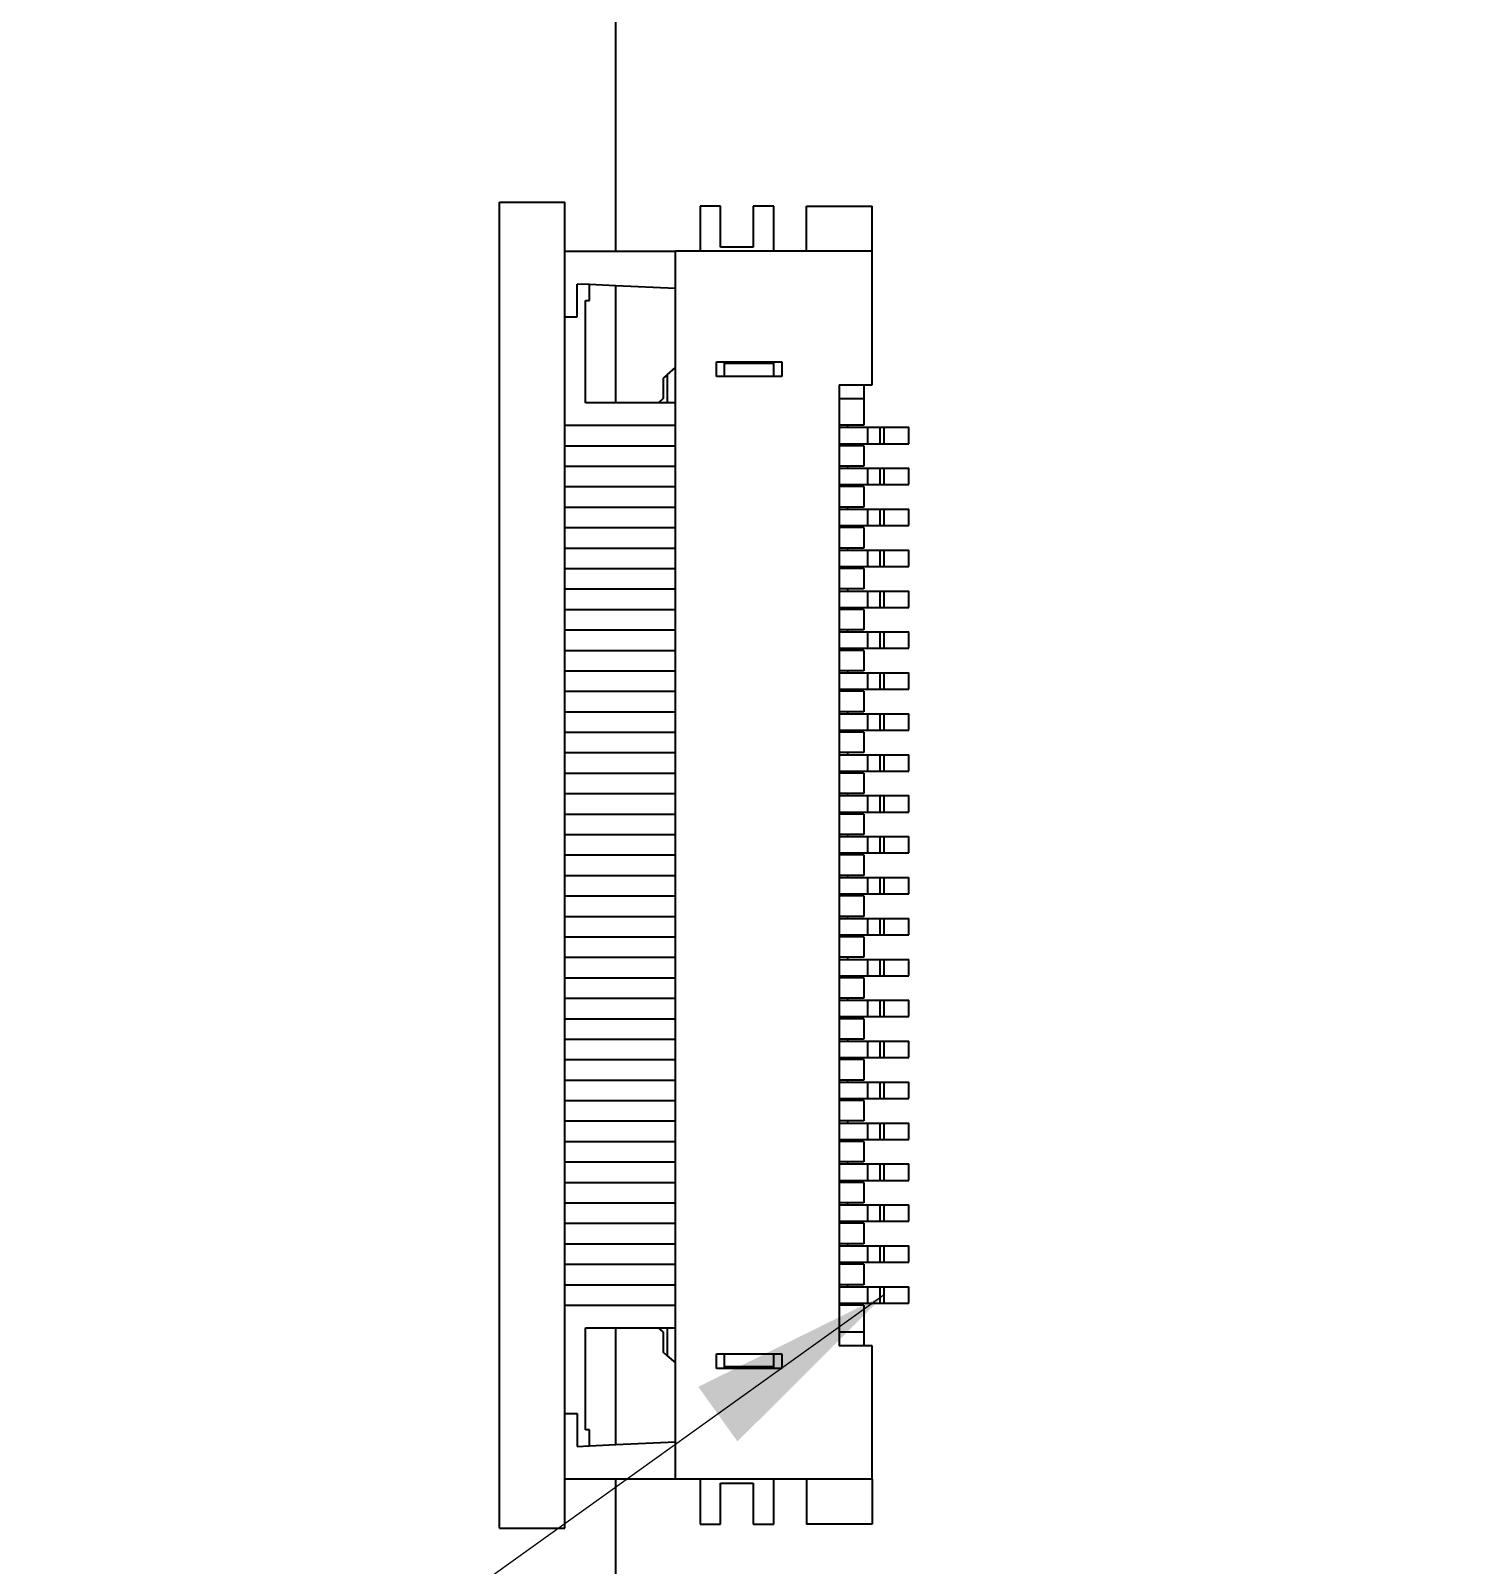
# Model space of a CAD drawing. Header units: millimetres. Extents: x 15 to 205, y 5 to 292.
# Drawn here: x 51.3 to 68.94, y 120.16 to 138.91 of the extents above; entities that cross this region are included whole.
import ezdxf

# ---------------------------------------------------------------- set-up
doc = ezdxf.new("R2010")
doc.units = ezdxf.units.MM
doc.layers.add('Annotations', color=7, linetype='Continuous')
doc.layers.add('Geometries', color=7, linetype='Continuous')
doc.dimstyles.new('ISO-25', dxfattribs={"dimtxt": 2.5, "dimasz": 2.5, "dimexe": 1.25, "dimexo": 0.625, "dimtad": 1, "dimtxsty": 'Standard', "dimcen": 2.5, "dimadec": 0, "dimazin": 0, "dimtfac": 1, "dimtmove": 0, "dimatfit": 3, "dimfxl": 1, "dimarcsym": 0})

msp = doc.modelspace()

# ---------------------------------------------------------------- linework, layer by layer
at = {"layer": 'Geometries', "linetype": 'Continuous', "lineweight": 40}
for p, q in [((58.443, 136.218), (58.443, 143.259)), ((57.023, 120.618), (57.023, 136.818)), ((57.023, 136.818), (57.823, 136.818)), ((57.823, 136.218), (57.823, 136.818)), ((59.473, 136.768), (59.473, 136.218)), ((59.723, 136.768), (59.473, 136.768)), ((59.723, 136.268), (59.723, 136.768)), ((60.123, 136.768), (60.123, 136.268)), ((60.373, 136.768), (60.123, 136.768)), ((60.373, 136.218), (60.373, 136.768)), ((60.773, 136.768), (61.573, 136.768)), ((60.773, 136.218), (60.773, 136.768)), ((61.573, 136.218), (61.573, 136.768)), ((57.823, 136.218), (58.443, 136.218)), ((57.823, 135.418), (57.823, 136.218)), ((58.443, 136.218), (59.173, 136.218)), ((59.173, 135.762), (59.173, 136.218)), ((59.473, 136.218), (59.173, 136.218)), ((60.373, 136.218), (59.473, 136.218)), ((60.123, 136.268), (59.723, 136.268)), ((60.773, 136.218), (60.373, 136.218)), ((61.573, 136.218), (60.773, 136.218)), ((61.573, 134.588), (61.573, 136.218)), ((57.973, 135.418), (57.973, 135.818)), ((58.123, 135.811), (57.973, 135.818)), ((58.123, 135.618), (58.123, 135.811)), ((58.443, 135.796), (58.123, 135.811)), ((59.173, 135.762), (58.443, 135.796)), ((58.443, 134.368), (58.443, 135.796)), ((59.173, 134.798), (59.173, 135.762)), ((58.073, 135.618), (58.123, 135.618)), ((58.073, 134.368), (58.073, 135.618)), ((57.823, 134.093), (57.823, 135.418)), ((57.823, 135.418), (57.973, 135.418)), ((59.673, 134.688), (59.673, 134.868)), ((59.673, 134.868), (59.773, 134.868)), ((59.773, 134.848), (59.773, 134.868)), ((59.773, 134.868), (60.373, 134.868)), ((59.773, 134.688), (59.773, 134.848)), ((60.373, 134.848), (59.773, 134.848)), ((60.373, 134.868), (60.473, 134.868)), ((60.373, 134.848), (60.373, 134.868)), ((60.373, 134.688), (60.373, 134.848)), ((60.473, 134.868), (60.473, 134.688)), ((59.073, 134.711), (59.023, 134.668)), ((59.023, 134.668), (59.023, 134.418)), ((59.073, 134.711), (59.173, 134.798)), ((59.073, 134.711), (59.073, 134.368)), ((59.173, 134.368), (59.173, 134.798)), ((59.773, 134.688), (59.673, 134.688)), ((60.373, 134.688), (59.773, 134.688)), ((60.473, 134.688), (60.373, 134.688)), ((61.173, 134.588), (61.173, 134.418)), ((61.173, 134.588), (61.473, 134.588)), ((61.473, 134.588), (61.473, 134.418)), ((61.473, 134.588), (61.573, 134.588)), ((58.443, 134.368), (58.073, 134.368)), ((58.965, 134.368), (58.443, 134.368)), ((59.023, 134.418), (58.965, 134.368)), ((59.073, 134.368), (58.965, 134.368)), ((59.173, 134.368), (59.073, 134.368)), ((59.173, 134.093), (59.173, 134.368)), ((61.173, 134.418), (61.473, 134.418)), ((61.173, 134.418), (61.173, 134.093)), ((61.473, 134.418), (61.473, 134.093)), ((57.823, 134.093), (59.173, 134.093)), ((57.823, 133.843), (57.823, 134.093)), ((59.173, 133.843), (59.173, 134.093)), ((61.273, 134.093), (61.173, 134.093)), ((61.173, 134.093), (61.173, 134.068)), ((61.173, 134.068), (61.273, 134.068)), ((61.173, 134.068), (61.173, 133.868)), ((61.473, 134.093), (61.273, 134.093)), ((61.273, 134.093), (61.273, 134.068)), ((61.273, 134.068), (61.523, 134.068)), ((61.523, 134.068), (61.673, 134.068)), ((61.523, 133.868), (61.523, 134.068)), ((61.673, 134.068), (61.723, 134.068)), ((61.673, 133.868), (61.673, 134.068)), ((61.723, 134.068), (62.023, 134.068)), ((61.723, 133.868), (61.723, 134.068)), ((62.023, 133.868), (62.023, 134.068)), ((61.173, 133.868), (61.273, 133.868)), ((61.173, 133.868), (61.173, 133.843)), ((61.273, 133.868), (61.523, 133.868)), ((61.273, 133.868), (61.273, 133.843)), ((61.523, 133.868), (61.673, 133.868)), ((61.673, 133.868), (61.723, 133.868)), ((61.723, 133.868), (62.023, 133.868)), ((57.823, 133.843), (59.173, 133.843)), ((57.823, 133.593), (57.823, 133.843)), ((59.173, 133.593), (59.173, 133.843)), ((61.273, 133.843), (61.173, 133.843)), ((61.173, 133.843), (61.173, 133.593)), ((61.473, 133.843), (61.273, 133.843)), ((61.473, 133.843), (61.473, 133.593)), ((57.823, 133.593), (59.173, 133.593)), ((57.823, 133.343), (57.823, 133.593)), ((59.173, 133.343), (59.173, 133.593)), ((61.273, 133.593), (61.173, 133.593)), ((61.173, 133.593), (61.173, 133.568)), ((61.173, 133.568), (61.273, 133.568)), ((61.173, 133.568), (61.173, 133.368)), ((61.473, 133.593), (61.273, 133.593)), ((61.273, 133.593), (61.273, 133.568)), ((61.273, 133.568), (61.523, 133.568)), ((61.523, 133.568), (61.673, 133.568)), ((61.523, 133.368), (61.523, 133.568)), ((61.673, 133.368), (61.673, 133.568)), ((61.673, 133.568), (61.723, 133.568)), ((61.723, 133.368), (61.723, 133.568)), ((61.723, 133.568), (62.023, 133.568)), ((62.023, 133.368), (62.023, 133.568)), ((57.823, 133.093), (57.823, 133.343)), ((57.823, 133.343), (59.173, 133.343)), ((59.173, 133.093), (59.173, 133.343)), ((61.173, 133.368), (61.273, 133.368)), ((61.173, 133.368), (61.173, 133.343)), ((61.273, 133.343), (61.173, 133.343)), ((61.173, 133.343), (61.173, 133.093)), ((61.273, 133.368), (61.523, 133.368)), ((61.273, 133.368), (61.273, 133.343)), ((61.473, 133.343), (61.273, 133.343)), ((61.473, 133.343), (61.473, 133.093)), ((61.523, 133.368), (61.673, 133.368)), ((61.673, 133.368), (61.723, 133.368)), ((61.723, 133.368), (62.023, 133.368)), ((57.823, 133.093), (59.173, 133.093)), ((57.823, 132.843), (57.823, 133.093)), ((59.173, 132.843), (59.173, 133.093)), ((61.173, 133.093), (61.173, 133.068)), ((61.273, 133.093), (61.173, 133.093)), ((61.173, 133.068), (61.273, 133.068)), ((61.173, 133.068), (61.173, 132.868)), ((61.273, 133.093), (61.273, 133.068)), ((61.473, 133.093), (61.273, 133.093)), ((61.273, 133.068), (61.523, 133.068)), ((61.523, 133.068), (61.673, 133.068)), ((61.523, 132.868), (61.523, 133.068)), ((61.673, 132.868), (61.673, 133.068)), ((61.673, 133.068), (61.723, 133.068)), ((61.723, 133.068), (62.023, 133.068)), ((61.723, 132.868), (61.723, 133.068)), ((62.023, 132.868), (62.023, 133.068)), ((57.823, 132.593), (57.823, 132.843)), ((57.823, 132.843), (59.173, 132.843)), ((59.173, 132.593), (59.173, 132.843)), ((61.173, 132.868), (61.173, 132.843)), ((61.173, 132.868), (61.273, 132.868)), ((61.273, 132.843), (61.173, 132.843)), ((61.173, 132.843), (61.173, 132.593)), ((61.273, 132.868), (61.523, 132.868)), ((61.273, 132.868), (61.273, 132.843)), ((61.473, 132.843), (61.273, 132.843)), ((61.473, 132.843), (61.473, 132.593)), ((61.523, 132.868), (61.673, 132.868)), ((61.673, 132.868), (61.723, 132.868)), ((61.723, 132.868), (62.023, 132.868)), ((57.823, 132.593), (59.173, 132.593)), ((57.823, 132.343), (57.823, 132.593)), ((59.173, 132.343), (59.173, 132.593)), ((61.273, 132.593), (61.173, 132.593)), ((61.173, 132.593), (61.173, 132.568)), ((61.173, 132.568), (61.273, 132.568)), ((61.173, 132.568), (61.173, 132.368)), ((61.273, 132.593), (61.273, 132.568)), ((61.473, 132.593), (61.273, 132.593)), ((61.273, 132.568), (61.523, 132.568)), ((61.523, 132.368), (61.523, 132.568)), ((61.523, 132.568), (61.673, 132.568)), ((61.673, 132.568), (61.723, 132.568)), ((61.673, 132.368), (61.673, 132.568)), ((61.723, 132.568), (62.023, 132.568)), ((61.723, 132.368), (61.723, 132.568)), ((62.023, 132.368), (62.023, 132.568)), ((61.173, 132.368), (61.273, 132.368)), ((61.173, 132.368), (61.173, 132.343)), ((61.273, 132.368), (61.273, 132.343)), ((61.273, 132.368), (61.523, 132.368)), ((61.523, 132.368), (61.673, 132.368)), ((61.673, 132.368), (61.723, 132.368)), ((61.723, 132.368), (62.023, 132.368)), ((57.823, 132.093), (57.823, 132.343)), ((57.823, 132.343), (59.173, 132.343)), ((59.173, 132.093), (59.173, 132.343)), ((61.273, 132.343), (61.173, 132.343)), ((61.173, 132.343), (61.173, 132.093)), ((61.473, 132.343), (61.273, 132.343)), ((61.473, 132.343), (61.473, 132.093)), ((57.823, 132.093), (59.173, 132.093)), ((57.823, 131.843), (57.823, 132.093)), ((59.173, 131.843), (59.173, 132.093)), ((61.273, 132.093), (61.173, 132.093)), ((61.173, 132.093), (61.173, 132.068)), ((61.173, 132.068), (61.273, 132.068)), ((61.173, 132.068), (61.173, 131.868)), ((61.473, 132.093), (61.273, 132.093)), ((61.273, 132.093), (61.273, 132.068)), ((61.273, 132.068), (61.523, 132.068)), ((61.523, 132.068), (61.673, 132.068)), ((61.523, 131.868), (61.523, 132.068)), ((61.673, 132.068), (61.723, 132.068)), ((61.673, 131.868), (61.673, 132.068)), ((61.723, 132.068), (62.023, 132.068)), ((61.723, 131.868), (61.723, 132.068)), ((62.023, 131.868), (62.023, 132.068)), ((57.823, 131.593), (57.823, 131.843)), ((57.823, 131.843), (59.173, 131.843)), ((59.173, 131.593), (59.173, 131.843)), ((61.173, 131.868), (61.273, 131.868)), ((61.173, 131.868), (61.173, 131.843)), ((61.273, 131.843), (61.173, 131.843)), ((61.173, 131.843), (61.173, 131.593)), ((61.273, 131.868), (61.523, 131.868)), ((61.273, 131.868), (61.273, 131.843)), ((61.473, 131.843), (61.273, 131.843)), ((61.473, 131.843), (61.473, 131.593)), ((61.523, 131.868), (61.673, 131.868)), ((61.673, 131.868), (61.723, 131.868)), ((61.723, 131.868), (62.023, 131.868)), ((57.823, 131.593), (59.173, 131.593)), ((57.823, 131.343), (57.823, 131.593)), ((59.173, 131.343), (59.173, 131.593)), ((61.273, 131.593), (61.173, 131.593)), ((61.173, 131.593), (61.173, 131.568)), ((61.173, 131.568), (61.273, 131.568)), ((61.173, 131.568), (61.173, 131.368)), ((61.273, 131.593), (61.273, 131.568)), ((61.473, 131.593), (61.273, 131.593)), ((61.273, 131.568), (61.523, 131.568)), ((61.523, 131.568), (61.673, 131.568)), ((61.523, 131.368), (61.523, 131.568)), ((61.673, 131.368), (61.673, 131.568)), ((61.673, 131.568), (61.723, 131.568)), ((61.723, 131.568), (62.023, 131.568)), ((61.723, 131.368), (61.723, 131.568)), ((62.023, 131.368), (62.023, 131.568)), ((57.823, 131.093), (57.823, 131.343)), ((57.823, 131.343), (59.173, 131.343)), ((59.173, 131.093), (59.173, 131.343)), ((61.173, 131.368), (61.173, 131.343)), ((61.173, 131.368), (61.273, 131.368)), ((61.173, 131.343), (61.173, 131.093)), ((61.273, 131.343), (61.173, 131.343)), ((61.273, 131.368), (61.273, 131.343)), ((61.273, 131.368), (61.523, 131.368)), ((61.473, 131.343), (61.273, 131.343)), ((61.473, 131.343), (61.473, 131.093)), ((61.523, 131.368), (61.673, 131.368)), ((61.673, 131.368), (61.723, 131.368)), ((61.723, 131.368), (62.023, 131.368)), ((57.823, 130.843), (57.823, 131.093)), ((57.823, 131.093), (59.173, 131.093)), ((59.173, 130.843), (59.173, 131.093)), ((61.273, 131.093), (61.173, 131.093)), ((61.173, 131.093), (61.173, 131.068)), ((61.173, 131.068), (61.273, 131.068)), ((61.173, 131.068), (61.173, 130.868)), ((61.473, 131.093), (61.273, 131.093)), ((61.273, 131.093), (61.273, 131.068)), ((61.273, 131.068), (61.523, 131.068)), ((61.523, 131.068), (61.673, 131.068)), ((61.523, 130.868), (61.523, 131.068)), ((61.673, 131.068), (61.723, 131.068)), ((61.673, 130.868), (61.673, 131.068)), ((61.723, 131.068), (62.023, 131.068)), ((61.723, 130.868), (61.723, 131.068)), ((62.023, 130.868), (62.023, 131.068)), ((61.173, 130.868), (61.273, 130.868)), ((61.173, 130.868), (61.173, 130.843)), ((61.273, 130.868), (61.273, 130.843)), ((61.273, 130.868), (61.523, 130.868)), ((61.523, 130.868), (61.673, 130.868)), ((61.673, 130.868), (61.723, 130.868)), ((61.723, 130.868), (62.023, 130.868)), ((57.823, 130.843), (59.173, 130.843)), ((57.823, 130.593), (57.823, 130.843)), ((59.173, 130.593), (59.173, 130.843)), ((61.273, 130.843), (61.173, 130.843)), ((61.173, 130.843), (61.173, 130.593)), ((61.473, 130.843), (61.273, 130.843)), ((61.473, 130.843), (61.473, 130.593)), ((57.823, 130.593), (59.173, 130.593)), ((57.823, 130.343), (57.823, 130.593)), ((59.173, 130.343), (59.173, 130.593)), ((61.273, 130.593), (61.173, 130.593)), ((61.173, 130.593), (61.173, 130.568)), ((61.173, 130.568), (61.273, 130.568)), ((61.173, 130.568), (61.173, 130.368)), ((61.273, 130.593), (61.273, 130.568)), ((61.473, 130.593), (61.273, 130.593)), ((61.273, 130.568), (61.523, 130.568)), ((61.523, 130.568), (61.673, 130.568)), ((61.523, 130.368), (61.523, 130.568)), ((61.673, 130.568), (61.723, 130.568)), ((61.673, 130.368), (61.673, 130.568)), ((61.723, 130.568), (62.023, 130.568)), ((61.723, 130.368), (61.723, 130.568)), ((62.023, 130.368), (62.023, 130.568)), ((57.823, 130.343), (59.173, 130.343)), ((57.823, 130.093), (57.823, 130.343)), ((59.173, 130.093), (59.173, 130.343)), ((61.173, 130.368), (61.273, 130.368)), ((61.173, 130.368), (61.173, 130.343)), ((61.173, 130.343), (61.173, 130.093)), ((61.273, 130.343), (61.173, 130.343)), ((61.273, 130.368), (61.273, 130.343)), ((61.273, 130.368), (61.523, 130.368)), ((61.473, 130.343), (61.273, 130.343)), ((61.473, 130.343), (61.473, 130.093)), ((61.523, 130.368), (61.673, 130.368)), ((61.673, 130.368), (61.723, 130.368)), ((61.723, 130.368), (62.023, 130.368)), ((57.823, 129.843), (57.823, 130.093)), ((57.823, 130.093), (59.173, 130.093)), ((59.173, 129.843), (59.173, 130.093)), ((61.173, 130.093), (61.173, 130.068)), ((61.273, 130.093), (61.173, 130.093)), ((61.173, 130.068), (61.273, 130.068)), ((61.173, 130.068), (61.173, 129.868)), ((61.273, 130.093), (61.273, 130.068)), ((61.473, 130.093), (61.273, 130.093)), ((61.273, 130.068), (61.523, 130.068)), ((61.523, 130.068), (61.673, 130.068)), ((61.523, 129.868), (61.523, 130.068)), ((61.673, 130.068), (61.723, 130.068)), ((61.673, 129.868), (61.673, 130.068)), ((61.723, 129.868), (61.723, 130.068)), ((61.723, 130.068), (62.023, 130.068)), ((62.023, 129.868), (62.023, 130.068)), ((57.823, 129.843), (59.173, 129.843)), ((57.823, 129.593), (57.823, 129.843)), ((59.173, 129.593), (59.173, 129.843)), ((61.173, 129.868), (61.273, 129.868)), ((61.173, 129.868), (61.173, 129.843)), ((61.173, 129.843), (61.173, 129.593)), ((61.273, 129.843), (61.173, 129.843)), ((61.273, 129.868), (61.523, 129.868)), ((61.273, 129.868), (61.273, 129.843)), ((61.473, 129.843), (61.273, 129.843)), ((61.473, 129.843), (61.473, 129.593)), ((61.523, 129.868), (61.673, 129.868)), ((61.673, 129.868), (61.723, 129.868)), ((61.723, 129.868), (62.023, 129.868)), ((57.823, 129.593), (59.173, 129.593)), ((57.823, 129.343), (57.823, 129.593)), ((59.173, 129.343), (59.173, 129.593)), ((61.273, 129.593), (61.173, 129.593)), ((61.173, 129.593), (61.173, 129.568)), ((61.173, 129.568), (61.173, 129.368)), ((61.173, 129.568), (61.273, 129.568)), ((61.473, 129.593), (61.273, 129.593)), ((61.273, 129.593), (61.273, 129.568)), ((61.273, 129.568), (61.523, 129.568)), ((61.523, 129.568), (61.673, 129.568)), ((61.523, 129.368), (61.523, 129.568)), ((61.673, 129.568), (61.723, 129.568)), ((61.673, 129.368), (61.673, 129.568)), ((61.723, 129.568), (62.023, 129.568)), ((61.723, 129.368), (61.723, 129.568)), ((62.023, 129.368), (62.023, 129.568)), ((61.173, 129.368), (61.273, 129.368)), ((61.173, 129.368), (61.173, 129.343)), ((61.273, 129.368), (61.523, 129.368)), ((61.273, 129.368), (61.273, 129.343)), ((61.523, 129.368), (61.673, 129.368)), ((61.673, 129.368), (61.723, 129.368)), ((61.723, 129.368), (62.023, 129.368)), ((57.823, 129.343), (59.173, 129.343)), ((57.823, 129.093), (57.823, 129.343)), ((59.173, 129.093), (59.173, 129.343)), ((61.273, 129.343), (61.173, 129.343)), ((61.173, 129.343), (61.173, 129.093)), ((61.473, 129.343), (61.273, 129.343)), ((61.473, 129.343), (61.473, 129.093)), ((57.823, 129.093), (59.173, 129.093)), ((57.823, 128.843), (57.823, 129.093)), ((59.173, 128.843), (59.173, 129.093)), ((61.173, 129.093), (61.173, 129.068)), ((61.273, 129.093), (61.173, 129.093)), ((61.173, 129.068), (61.173, 128.868)), ((61.173, 129.068), (61.273, 129.068)), ((61.273, 129.093), (61.273, 129.068)), ((61.473, 129.093), (61.273, 129.093)), ((61.273, 129.068), (61.523, 129.068)), ((61.523, 129.068), (61.673, 129.068)), ((61.523, 128.868), (61.523, 129.068)), ((61.673, 129.068), (61.723, 129.068)), ((61.673, 128.868), (61.673, 129.068)), ((61.723, 129.068), (62.023, 129.068)), ((61.723, 128.868), (61.723, 129.068)), ((62.023, 128.868), (62.023, 129.068)), ((57.823, 128.843), (59.173, 128.843)), ((57.823, 128.593), (57.823, 128.843)), ((59.173, 128.593), (59.173, 128.843)), ((61.173, 128.868), (61.173, 128.843)), ((61.173, 128.868), (61.273, 128.868)), ((61.273, 128.843), (61.173, 128.843)), ((61.173, 128.843), (61.173, 128.593)), ((61.273, 128.868), (61.523, 128.868)), ((61.273, 128.868), (61.273, 128.843)), ((61.473, 128.843), (61.273, 128.843)), ((61.473, 128.843), (61.473, 128.593)), ((61.523, 128.868), (61.673, 128.868)), ((61.673, 128.868), (61.723, 128.868)), ((61.723, 128.868), (62.023, 128.868)), ((57.823, 128.343), (57.823, 128.593)), ((57.823, 128.593), (59.173, 128.593)), ((59.173, 128.343), (59.173, 128.593)), ((61.273, 128.593), (61.173, 128.593)), ((61.173, 128.593), (61.173, 128.568)), ((61.173, 128.568), (61.173, 128.368)), ((61.173, 128.568), (61.273, 128.568)), ((61.473, 128.593), (61.273, 128.593)), ((61.273, 128.593), (61.273, 128.568)), ((61.273, 128.568), (61.523, 128.568)), ((61.523, 128.568), (61.673, 128.568)), ((61.523, 128.368), (61.523, 128.568)), ((61.673, 128.368), (61.673, 128.568)), ((61.673, 128.568), (61.723, 128.568)), ((61.723, 128.568), (62.023, 128.568)), ((61.723, 128.368), (61.723, 128.568)), ((62.023, 128.368), (62.023, 128.568)), ((57.823, 128.343), (59.173, 128.343)), ((57.823, 128.093), (57.823, 128.343)), ((59.173, 128.093), (59.173, 128.343)), ((61.173, 128.368), (61.173, 128.343)), ((61.173, 128.368), (61.273, 128.368)), ((61.173, 128.343), (61.173, 128.093)), ((61.273, 128.343), (61.173, 128.343)), ((61.273, 128.368), (61.523, 128.368)), ((61.273, 128.368), (61.273, 128.343)), ((61.473, 128.343), (61.273, 128.343)), ((61.473, 128.343), (61.473, 128.093)), ((61.523, 128.368), (61.673, 128.368)), ((61.673, 128.368), (61.723, 128.368)), ((61.723, 128.368), (62.023, 128.368)), ((57.823, 128.093), (59.173, 128.093)), ((57.823, 127.843), (57.823, 128.093)), ((59.173, 127.843), (59.173, 128.093)), ((61.273, 128.093), (61.173, 128.093)), ((61.173, 128.093), (61.173, 128.068)), ((61.173, 128.068), (61.273, 128.068)), ((61.173, 128.068), (61.173, 127.868)), ((61.473, 128.093), (61.273, 128.093)), ((61.273, 128.093), (61.273, 128.068)), ((61.273, 128.068), (61.523, 128.068)), ((61.523, 127.868), (61.523, 128.068)), ((61.523, 128.068), (61.673, 128.068)), ((61.673, 127.868), (61.673, 128.068)), ((61.673, 128.068), (61.723, 128.068)), ((61.723, 127.868), (61.723, 128.068)), ((61.723, 128.068), (62.023, 128.068)), ((62.023, 127.868), (62.023, 128.068)), ((61.173, 127.868), (61.273, 127.868)), ((61.173, 127.868), (61.173, 127.843)), ((61.273, 127.868), (61.523, 127.868)), ((61.273, 127.868), (61.273, 127.843)), ((61.523, 127.868), (61.673, 127.868)), ((61.673, 127.868), (61.723, 127.868)), ((61.723, 127.868), (62.023, 127.868)), ((57.823, 127.843), (59.173, 127.843)), ((57.823, 127.593), (57.823, 127.843)), ((59.173, 127.593), (59.173, 127.843)), ((61.273, 127.843), (61.173, 127.843)), ((61.173, 127.843), (61.173, 127.593)), ((61.473, 127.843), (61.273, 127.843)), ((61.473, 127.843), (61.473, 127.593)), ((57.823, 127.593), (59.173, 127.593)), ((57.823, 127.343), (57.823, 127.593)), ((59.173, 127.343), (59.173, 127.593)), ((61.273, 127.593), (61.173, 127.593)), ((61.173, 127.593), (61.173, 127.568)), ((61.173, 127.568), (61.273, 127.568)), ((61.173, 127.568), (61.173, 127.368)), ((61.273, 127.593), (61.273, 127.568)), ((61.473, 127.593), (61.273, 127.593)), ((61.273, 127.568), (61.523, 127.568)), ((61.523, 127.568), (61.673, 127.568)), ((61.523, 127.368), (61.523, 127.568)), ((61.673, 127.568), (61.723, 127.568)), ((61.673, 127.368), (61.673, 127.568)), ((61.723, 127.568), (62.023, 127.568)), ((61.723, 127.368), (61.723, 127.568)), ((62.023, 127.368), (62.023, 127.568)), ((57.823, 127.093), (57.823, 127.343)), ((57.823, 127.343), (59.173, 127.343)), ((59.173, 127.093), (59.173, 127.343)), ((61.173, 127.368), (61.273, 127.368)), ((61.173, 127.368), (61.173, 127.343)), ((61.173, 127.343), (61.173, 127.093)), ((61.273, 127.343), (61.173, 127.343)), ((61.273, 127.368), (61.273, 127.343)), ((61.273, 127.368), (61.523, 127.368)), ((61.473, 127.343), (61.273, 127.343)), ((61.473, 127.343), (61.473, 127.093)), ((61.523, 127.368), (61.673, 127.368)), ((61.673, 127.368), (61.723, 127.368)), ((61.723, 127.368), (62.023, 127.368)), ((57.823, 126.843), (57.823, 127.093)), ((57.823, 127.093), (59.173, 127.093)), ((59.173, 126.843), (59.173, 127.093)), ((61.273, 127.093), (61.173, 127.093)), ((61.173, 127.093), (61.173, 127.068)), ((61.173, 127.068), (61.273, 127.068)), ((61.173, 127.068), (61.173, 126.868)), ((61.273, 127.093), (61.273, 127.068)), ((61.473, 127.093), (61.273, 127.093)), ((61.273, 127.068), (61.523, 127.068)), ((61.523, 127.068), (61.673, 127.068)), ((61.523, 126.868), (61.523, 127.068)), ((61.673, 127.068), (61.723, 127.068)), ((61.673, 126.868), (61.673, 127.068)), ((61.723, 126.868), (61.723, 127.068)), ((61.723, 127.068), (62.023, 127.068)), ((62.023, 126.868), (62.023, 127.068)), ((57.823, 126.843), (59.173, 126.843)), ((57.823, 126.593), (57.823, 126.843)), ((59.173, 126.593), (59.173, 126.843)), ((61.173, 126.868), (61.273, 126.868)), ((61.173, 126.868), (61.173, 126.843)), ((61.273, 126.843), (61.173, 126.843)), ((61.173, 126.843), (61.173, 126.593)), ((61.273, 126.868), (61.273, 126.843)), ((61.273, 126.868), (61.523, 126.868)), ((61.473, 126.843), (61.273, 126.843)), ((61.473, 126.843), (61.473, 126.593)), ((61.523, 126.868), (61.673, 126.868)), ((61.673, 126.868), (61.723, 126.868)), ((61.723, 126.868), (62.023, 126.868)), ((57.823, 126.343), (57.823, 126.593)), ((57.823, 126.593), (59.173, 126.593)), ((59.173, 126.343), (59.173, 126.593)), ((61.273, 126.593), (61.173, 126.593)), ((61.173, 126.593), (61.173, 126.568)), ((61.173, 126.568), (61.173, 126.368)), ((61.173, 126.568), (61.273, 126.568)), ((61.473, 126.593), (61.273, 126.593)), ((61.273, 126.593), (61.273, 126.568)), ((61.273, 126.568), (61.523, 126.568)), ((61.523, 126.568), (61.673, 126.568)), ((61.523, 126.368), (61.523, 126.568)), ((61.673, 126.568), (61.723, 126.568)), ((61.673, 126.368), (61.673, 126.568)), ((61.723, 126.568), (62.023, 126.568)), ((61.723, 126.368), (61.723, 126.568)), ((62.023, 126.368), (62.023, 126.568)), ((61.173, 126.368), (61.273, 126.368)), ((61.173, 126.368), (61.173, 126.343)), ((61.273, 126.368), (61.273, 126.343)), ((61.273, 126.368), (61.523, 126.368)), ((61.523, 126.368), (61.673, 126.368)), ((61.673, 126.368), (61.723, 126.368)), ((61.723, 126.368), (62.023, 126.368)), ((57.823, 126.343), (59.173, 126.343)), ((57.823, 126.093), (57.823, 126.343)), ((59.173, 126.093), (59.173, 126.343)), ((61.273, 126.343), (61.173, 126.343)), ((61.173, 126.343), (61.173, 126.093)), ((61.473, 126.343), (61.273, 126.343)), ((61.473, 126.343), (61.473, 126.093)), ((57.823, 126.093), (59.173, 126.093)), ((57.823, 125.843), (57.823, 126.093)), ((59.173, 125.843), (59.173, 126.093)), ((61.273, 126.093), (61.173, 126.093)), ((61.173, 126.093), (61.173, 126.068)), ((61.173, 126.068), (61.173, 125.868)), ((61.173, 126.068), (61.273, 126.068)), ((61.273, 126.093), (61.273, 126.068)), ((61.473, 126.093), (61.273, 126.093)), ((61.273, 126.068), (61.523, 126.068)), ((61.523, 126.068), (61.673, 126.068)), ((61.523, 125.868), (61.523, 126.068)), ((61.673, 125.868), (61.673, 126.068)), ((61.673, 126.068), (61.723, 126.068)), ((61.723, 126.068), (62.023, 126.068)), ((61.723, 125.868), (61.723, 126.068)), ((62.023, 125.868), (62.023, 126.068)), ((57.823, 125.593), (57.823, 125.843)), ((57.823, 125.843), (59.173, 125.843)), ((59.173, 125.593), (59.173, 125.843)), ((61.173, 125.868), (61.273, 125.868)), ((61.173, 125.868), (61.173, 125.843)), ((61.173, 125.843), (61.173, 125.593)), ((61.273, 125.843), (61.173, 125.843)), ((61.273, 125.868), (61.273, 125.843)), ((61.273, 125.868), (61.523, 125.868)), ((61.473, 125.843), (61.273, 125.843)), ((61.473, 125.843), (61.473, 125.593)), ((61.523, 125.868), (61.673, 125.868)), ((61.673, 125.868), (61.723, 125.868)), ((61.723, 125.868), (62.023, 125.868)), ((57.823, 125.593), (59.173, 125.593)), ((57.823, 125.343), (57.823, 125.593)), ((59.173, 125.343), (59.173, 125.593)), ((61.273, 125.593), (61.173, 125.593)), ((61.173, 125.593), (61.173, 125.568)), ((61.173, 125.568), (61.273, 125.568)), ((61.173, 125.568), (61.173, 125.368)), ((61.273, 125.593), (61.273, 125.568)), ((61.473, 125.593), (61.273, 125.593)), ((61.273, 125.568), (61.523, 125.568)), ((61.523, 125.568), (61.673, 125.568)), ((61.523, 125.368), (61.523, 125.568)), ((61.673, 125.368), (61.673, 125.568)), ((61.673, 125.568), (61.723, 125.568)), ((61.723, 125.568), (62.023, 125.568)), ((61.723, 125.368), (61.723, 125.568)), ((62.023, 125.368), (62.023, 125.568)), ((57.823, 125.343), (59.173, 125.343)), ((57.823, 125.093), (57.823, 125.343)), ((59.173, 125.093), (59.173, 125.343)), ((61.173, 125.368), (61.273, 125.368)), ((61.173, 125.368), (61.173, 125.343)), ((61.273, 125.343), (61.173, 125.343)), ((61.173, 125.343), (61.173, 125.093)), ((61.273, 125.368), (61.273, 125.343)), ((61.273, 125.368), (61.523, 125.368)), ((61.473, 125.343), (61.273, 125.343)), ((61.473, 125.343), (61.473, 125.093)), ((61.523, 125.368), (61.673, 125.368)), ((61.673, 125.368), (61.723, 125.368)), ((61.723, 125.368), (62.023, 125.368)), ((57.823, 125.093), (59.173, 125.093)), ((57.823, 124.843), (57.823, 125.093)), ((59.173, 124.843), (59.173, 125.093)), ((61.273, 125.093), (61.173, 125.093)), ((61.173, 125.093), (61.173, 125.068)), ((61.173, 125.068), (61.173, 124.868)), ((61.173, 125.068), (61.273, 125.068)), ((61.273, 125.093), (61.273, 125.068)), ((61.473, 125.093), (61.273, 125.093)), ((61.273, 125.068), (61.523, 125.068)), ((61.523, 125.068), (61.673, 125.068)), ((61.523, 124.868), (61.523, 125.068)), ((61.673, 125.068), (61.723, 125.068)), ((61.673, 124.868), (61.673, 125.068)), ((61.723, 125.068), (62.023, 125.068)), ((61.723, 124.868), (61.723, 125.068)), ((62.023, 124.868), (62.023, 125.068)), ((61.173, 124.868), (61.273, 124.868)), ((61.173, 124.868), (61.173, 124.843)), ((61.273, 124.868), (61.273, 124.843)), ((61.273, 124.868), (61.523, 124.868)), ((61.523, 124.868), (61.673, 124.868)), ((61.673, 124.868), (61.723, 124.868)), ((61.723, 124.868), (62.023, 124.868)), ((57.823, 124.843), (59.173, 124.843)), ((57.823, 124.593), (57.823, 124.843)), ((59.173, 124.593), (59.173, 124.843)), ((61.273, 124.843), (61.173, 124.843)), ((61.173, 124.843), (61.173, 124.593)), ((61.473, 124.843), (61.273, 124.843)), ((61.473, 124.843), (61.473, 124.593)), ((57.823, 124.593), (59.173, 124.593)), ((57.823, 124.343), (57.823, 124.593)), ((59.173, 124.343), (59.173, 124.593)), ((61.273, 124.593), (61.173, 124.593)), ((61.173, 124.593), (61.173, 124.568)), ((61.173, 124.568), (61.173, 124.368)), ((61.173, 124.568), (61.273, 124.568)), ((61.273, 124.593), (61.273, 124.568)), ((61.473, 124.593), (61.273, 124.593)), ((61.273, 124.568), (61.523, 124.568)), ((61.523, 124.368), (61.523, 124.568)), ((61.523, 124.568), (61.673, 124.568)), ((61.673, 124.568), (61.723, 124.568)), ((61.673, 124.368), (61.673, 124.568)), ((61.723, 124.368), (61.723, 124.568)), ((61.723, 124.568), (62.023, 124.568)), ((62.023, 124.368), (62.023, 124.568)), ((57.823, 124.093), (57.823, 124.343)), ((57.823, 124.343), (59.173, 124.343)), ((59.173, 124.093), (59.173, 124.343)), ((61.173, 124.368), (61.173, 124.343)), ((61.173, 124.368), (61.273, 124.368)), ((61.273, 124.343), (61.173, 124.343)), ((61.173, 124.343), (61.173, 124.093)), ((61.273, 124.368), (61.273, 124.343)), ((61.273, 124.368), (61.523, 124.368)), ((61.473, 124.343), (61.273, 124.343)), ((61.473, 124.343), (61.473, 124.093)), ((61.523, 124.368), (61.673, 124.368)), ((61.673, 124.368), (61.723, 124.368)), ((61.723, 124.368), (62.023, 124.368)), ((57.823, 123.843), (57.823, 124.093)), ((57.823, 124.093), (59.173, 124.093)), ((59.173, 123.843), (59.173, 124.093)), ((61.273, 124.093), (61.173, 124.093)), ((61.173, 124.093), (61.173, 124.068)), ((61.173, 124.068), (61.273, 124.068)), ((61.173, 124.068), (61.173, 123.868)), ((61.273, 124.093), (61.273, 124.068)), ((61.473, 124.093), (61.273, 124.093)), ((61.273, 124.068), (61.523, 124.068)), ((61.523, 123.868), (61.523, 124.068)), ((61.523, 124.068), (61.673, 124.068)), ((61.673, 124.068), (61.723, 124.068)), ((61.673, 123.868), (61.673, 124.068)), ((61.723, 123.868), (61.723, 124.068)), ((61.723, 124.068), (62.023, 124.068)), ((62.023, 123.868), (62.023, 124.068)), ((57.823, 123.843), (59.173, 123.843)), ((57.823, 123.593), (57.823, 123.843)), ((59.173, 123.593), (59.173, 123.843)), ((61.173, 123.868), (61.173, 123.843)), ((61.173, 123.868), (61.273, 123.868)), ((61.273, 123.843), (61.173, 123.843)), ((61.173, 123.843), (61.173, 123.593)), ((61.273, 123.868), (61.273, 123.843)), ((61.273, 123.868), (61.523, 123.868)), ((61.473, 123.843), (61.273, 123.843)), ((61.473, 123.843), (61.473, 123.593)), ((61.523, 123.868), (61.673, 123.868)), ((61.673, 123.868), (61.723, 123.868)), ((61.723, 123.868), (62.023, 123.868)), ((57.823, 123.593), (59.173, 123.593)), ((57.823, 123.343), (57.823, 123.593)), ((59.173, 123.343), (59.173, 123.593)), ((61.273, 123.593), (61.173, 123.593)), ((61.173, 123.593), (61.173, 123.568)), ((61.173, 123.568), (61.273, 123.568)), ((61.173, 123.568), (61.173, 123.368)), ((61.273, 123.593), (61.273, 123.568)), ((61.473, 123.593), (61.273, 123.593)), ((61.273, 123.568), (61.523, 123.568)), ((61.523, 123.368), (61.523, 123.568)), ((61.523, 123.568), (61.673, 123.568)), ((61.673, 123.568), (61.723, 123.568)), ((61.673, 123.368), (61.673, 123.568)), ((61.723, 123.568), (62.023, 123.568)), ((61.723, 123.368), (61.723, 123.568)), ((62.023, 123.368), (62.023, 123.568)), ((61.173, 123.368), (61.173, 123.343)), ((61.173, 123.368), (61.273, 123.368)), ((61.273, 123.368), (61.273, 123.343)), ((61.273, 123.368), (61.523, 123.368)), ((61.523, 123.368), (61.673, 123.368)), ((61.673, 123.368), (61.723, 123.368)), ((61.723, 123.368), (62.023, 123.368)), ((57.823, 122.018), (57.823, 123.343)), ((57.823, 123.343), (59.173, 123.343)), ((59.173, 123.068), (59.173, 123.343)), ((61.173, 123.343), (61.173, 123.018)), ((61.273, 123.343), (61.173, 123.343)), ((61.473, 123.343), (61.273, 123.343)), ((61.473, 123.343), (61.473, 123.018)), ((58.073, 123.068), (58.443, 123.068)), ((58.073, 121.818), (58.073, 123.068)), ((58.443, 123.068), (58.965, 123.068)), ((58.443, 121.64), (58.443, 123.068)), ((59.023, 123.018), (58.965, 123.068)), ((58.965, 123.068), (59.073, 123.068)), ((59.023, 123.018), (59.023, 122.768)), ((59.073, 123.068), (59.073, 122.725)), ((59.073, 123.068), (59.173, 123.068)), ((59.173, 122.638), (59.173, 123.068)), ((61.173, 123.018), (61.473, 123.018)), ((61.173, 123.018), (61.173, 122.848)), ((61.473, 123.018), (61.473, 122.848)), ((61.473, 122.848), (61.173, 122.848)), ((61.573, 122.848), (61.473, 122.848)), ((61.573, 121.218), (61.573, 122.848)), ((59.073, 122.725), (59.023, 122.768)), ((59.073, 122.725), (59.173, 122.638)), ((59.173, 121.674), (59.173, 122.638)), ((59.673, 122.748), (59.773, 122.748)), ((59.673, 122.568), (59.673, 122.748)), ((59.773, 122.588), (59.773, 122.748)), ((59.773, 122.748), (60.373, 122.748)), ((60.373, 122.588), (60.373, 122.748)), ((60.373, 122.748), (60.473, 122.748)), ((60.473, 122.748), (60.473, 122.568)), ((59.773, 122.568), (59.673, 122.568)), ((59.773, 122.568), (59.773, 122.588)), ((60.373, 122.588), (59.773, 122.588)), ((60.373, 122.568), (59.773, 122.568)), ((60.373, 122.568), (60.373, 122.588)), ((60.473, 122.568), (60.373, 122.568)), ((57.823, 122.018), (57.973, 122.018)), ((57.823, 121.218), (57.823, 122.018)), ((57.973, 122.018), (57.973, 121.618)), ((58.123, 121.818), (58.073, 121.818)), ((58.123, 121.625), (58.123, 121.818)), ((57.973, 121.618), (58.123, 121.625)), ((58.123, 121.625), (58.443, 121.64)), ((58.443, 121.64), (59.173, 121.674)), ((59.173, 121.218), (59.173, 121.674)), ((58.443, 121.218), (57.823, 121.218)), ((57.823, 120.618), (57.823, 121.218)), ((59.173, 121.218), (58.443, 121.218)), ((58.443, 112.259), (58.443, 121.218)), ((59.473, 121.218), (59.173, 121.218)), ((59.473, 121.218), (59.473, 120.668)), ((60.373, 121.218), (59.473, 121.218)), ((59.723, 121.168), (60.123, 121.168)), ((59.723, 120.668), (59.723, 121.168)), ((60.123, 121.168), (60.123, 120.668)), ((60.373, 120.668), (60.373, 121.218)), ((60.773, 121.218), (60.373, 121.218)), ((60.773, 121.218), (60.773, 120.668)), ((61.573, 121.218), (60.773, 121.218)), ((61.573, 121.218), (61.573, 120.668)), ((57.023, 120.618), (57.823, 120.618)), ((59.473, 120.668), (59.723, 120.668)), ((60.123, 120.668), (60.373, 120.668)), ((61.573, 120.668), (60.773, 120.668))]:
    msp.add_line(p, q, dxfattribs=at)

# ---------------------------------------------------------------- leaders
at = {"layer": 'Annotations', "linetype": 'Continuous', "lineweight": 15}
for points in [[(75.183, 134.493), (61.126, 156.031)], [(83.99, 125.328), (61.151, 95.027)], [(61.723, 123.468), (50.432, 115.376)]]:
    msp.add_leader(points, dimstyle='ISO-25', dxfattribs=at)

doc.saveas('drawing.dxf')
